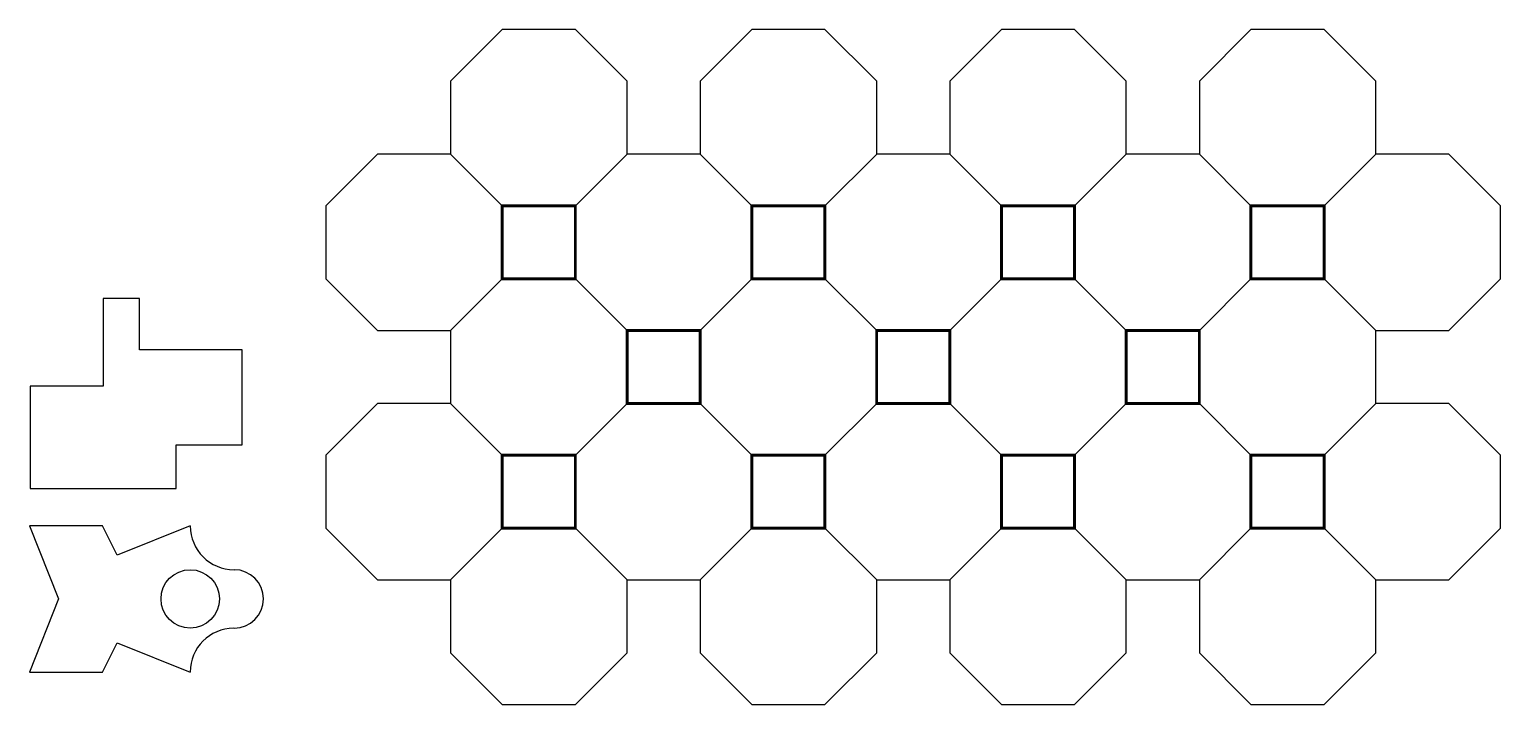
# Model space of a CAD drawing. Header units: millimetres. Extents: x 50 to 1056, y 28 to 490.
import ezdxf

# ---------------------------------------------------------------- set-up
doc = ezdxf.new("R2010")
doc.units = ezdxf.units.MM

msp = doc.modelspace()

# ---------------------------------------------------------------- linework, layer by layer
for p, q in [((125.4, 305.6), (100.4, 305.6)), ((100.4, 305.6), (100.4, 245.6)), ((125.4, 270.6), (125.4, 305.6)), ((195.4, 270.6), (125.4, 270.6)), ((195.4, 205.6), (195.4, 270.6)), ((100.4, 245.6), (50.4, 245.6)), ((50.4, 245.6), (50.4, 175.6)), ((150.4, 175.6), (150.4, 205.6)), ((150.4, 205.6), (195.4, 205.6)), ((50.4, 175.6), (150.4, 175.6)), ((100, 150), (50, 150)), ((50, 150), (70, 100)), ((110, 130), (100, 150)), ((160, 150), (110, 130)), ((70, 100), (50, 50)), ((100, 50), (110, 70)), ((110, 70), (160, 50)), ((50, 50), (100, 50))]:
    msp.add_line(p, q)
for points in [[(338, 404.5), (373.4, 369.1), (423.4, 369.1), (458.8, 404.5), (458.8, 454.5), (423.4, 489.8), (373.4, 489.8), (338, 454.5)], [(508.8, 404.5), (544.1, 369.1), (594.1, 369.1), (629.5, 404.5), (629.5, 454.5), (594.1, 489.8), (544.1, 489.8), (508.8, 454.5)], [(679.5, 404.5), (714.8, 369.1), (764.8, 369.1), (800.2, 404.5), (800.2, 454.5), (764.8, 489.8), (714.8, 489.8), (679.5, 454.5)], [(850.2, 404.5), (885.5, 369.1), (935.5, 369.1), (970.9, 404.5), (970.9, 454.5), (935.5, 489.8), (885.5, 489.8), (850.2, 454.5)], [(338, 283.8), (373.4, 319.1), (373.4, 369.1), (338, 404.5), (288, 404.5), (252.7, 369.1), (252.7, 319.1), (288, 283.8)], [(423.4, 319.1), (458.8, 283.8), (508.8, 283.8), (544.1, 319.1), (544.1, 369.1), (508.8, 404.5), (458.8, 404.5), (423.4, 369.1)], [(594.1, 319.1), (629.5, 283.8), (679.5, 283.8), (714.8, 319.1), (714.8, 369.1), (679.5, 404.5), (629.5, 404.5), (594.1, 369.1)], [(764.8, 319.1), (800.2, 283.8), (850.2, 283.8), (885.5, 319.1), (885.5, 369.1), (850.2, 404.5), (800.2, 404.5), (764.8, 369.1)], [(935.5, 319.1), (970.9, 283.8), (1020.9, 283.8), (1056.2, 319.1), (1056.2, 369.1), (1020.9, 404.5), (970.9, 404.5), (935.5, 369.1)], [(338, 233.8), (373.4, 198.4), (423.4, 198.4), (458.8, 233.8), (458.8, 283.8), (423.4, 319.1), (373.4, 319.1), (338, 283.8)], [(508.8, 233.8), (544.1, 198.4), (594.1, 198.4), (629.5, 233.8), (629.5, 283.8), (594.1, 319.1), (544.1, 319.1), (508.8, 283.8)], [(679.5, 233.8), (714.8, 198.4), (764.8, 198.4), (800.2, 233.8), (800.2, 283.8), (764.8, 319.1), (714.8, 319.1), (679.5, 283.8)], [(850.2, 233.8), (885.5, 198.4), (935.5, 198.4), (970.9, 233.8), (970.9, 283.8), (935.5, 319.1), (885.5, 319.1), (850.2, 283.8)], [(458.8, 233.8), (423.4, 198.4), (423.4, 148.4), (458.8, 113.1), (508.8, 113.1), (544.1, 148.4), (544.1, 198.4), (508.8, 233.8)], [(594.1, 148.4), (629.5, 113.1), (679.5, 113.1), (714.8, 148.4), (714.8, 198.4), (679.5, 233.8), (629.5, 233.8), (594.1, 198.4)], [(764.8, 148.4), (800.2, 113.1), (850.2, 113.1), (885.5, 148.4), (885.5, 198.4), (850.2, 233.8), (800.2, 233.8), (764.8, 198.4)], [(935.5, 148.4), (970.9, 113.1), (1020.9, 113.1), (1056.2, 148.4), (1056.2, 198.4), (1020.9, 233.8), (970.9, 233.8), (935.5, 198.4)], [(423.4, 148.4), (373.4, 148.4), (338, 113.1), (338, 63.1), (373.4, 27.7), (423.4, 27.7), (458.8, 63.1), (458.8, 113.1)], [(544.1, 148.4), (508.8, 113.1), (508.8, 63.1), (544.1, 27.7), (594.1, 27.7), (629.5, 63.1), (629.5, 113.1), (594.1, 148.4)], [(714.8, 148.4), (679.5, 113.1), (679.5, 63.1), (714.8, 27.7), (764.8, 27.7), (800.2, 63.1), (800.2, 113.1), (764.8, 148.4)], [(885.5, 148.4), (850.2, 113.1), (850.2, 63.1), (885.5, 27.7), (935.5, 27.7), (970.9, 63.1), (970.9, 113.1), (935.5, 148.4)]]:
    msp.add_lwpolyline(points, close=True)
at = {"const_width": 2}
for points in [[(373.4, 369.1), (423.4, 369.1), (423.4, 319.1), (373.4, 319.1)], [(544.1, 369.1), (594.1, 369.1), (594.1, 319.1), (544.1, 319.1)], [(714.8, 369.1), (764.8, 369.1), (764.8, 319.1), (714.8, 319.1)], [(885.5, 369.1), (935.5, 369.1), (935.5, 319.1), (885.5, 319.1)], [(458.8, 283.8), (508.8, 283.8), (508.8, 233.8), (458.8, 233.8)], [(629.5, 283.8), (679.5, 283.8), (679.5, 233.8), (629.5, 233.8)], [(800.2, 283.8), (850.2, 283.8), (850.2, 233.8), (800.2, 233.8)], [(373.4, 198.4), (423.4, 198.4), (423.4, 148.4), (373.4, 148.4)], [(544.1, 198.4), (594.1, 198.4), (594.1, 148.4), (544.1, 148.4)], [(714.8, 198.4), (764.8, 198.4), (764.8, 148.4), (714.8, 148.4)], [(885.5, 198.4), (935.5, 198.4), (935.5, 148.4), (885.5, 148.4)]]:
    msp.add_lwpolyline(points, close=True, dxfattribs=at)
msp.add_lwpolyline([(288, 113.1), (338, 113.1), (373.4, 148.4), (373.4, 198.4), (338, 233.8), (288, 233.8), (252.7, 198.4), (252.7, 148.4), (288, 113.1)])
msp.add_circle((160, 100), 20)
for centre, radius, start, end in [((190, 150), 30, 180, 270), ((190, 100), 20, 270, 90), ((190, 50), 30, 90.4631, 180)]:
    msp.add_arc(centre, radius, start, end)

doc.saveas('drawing.dxf')
